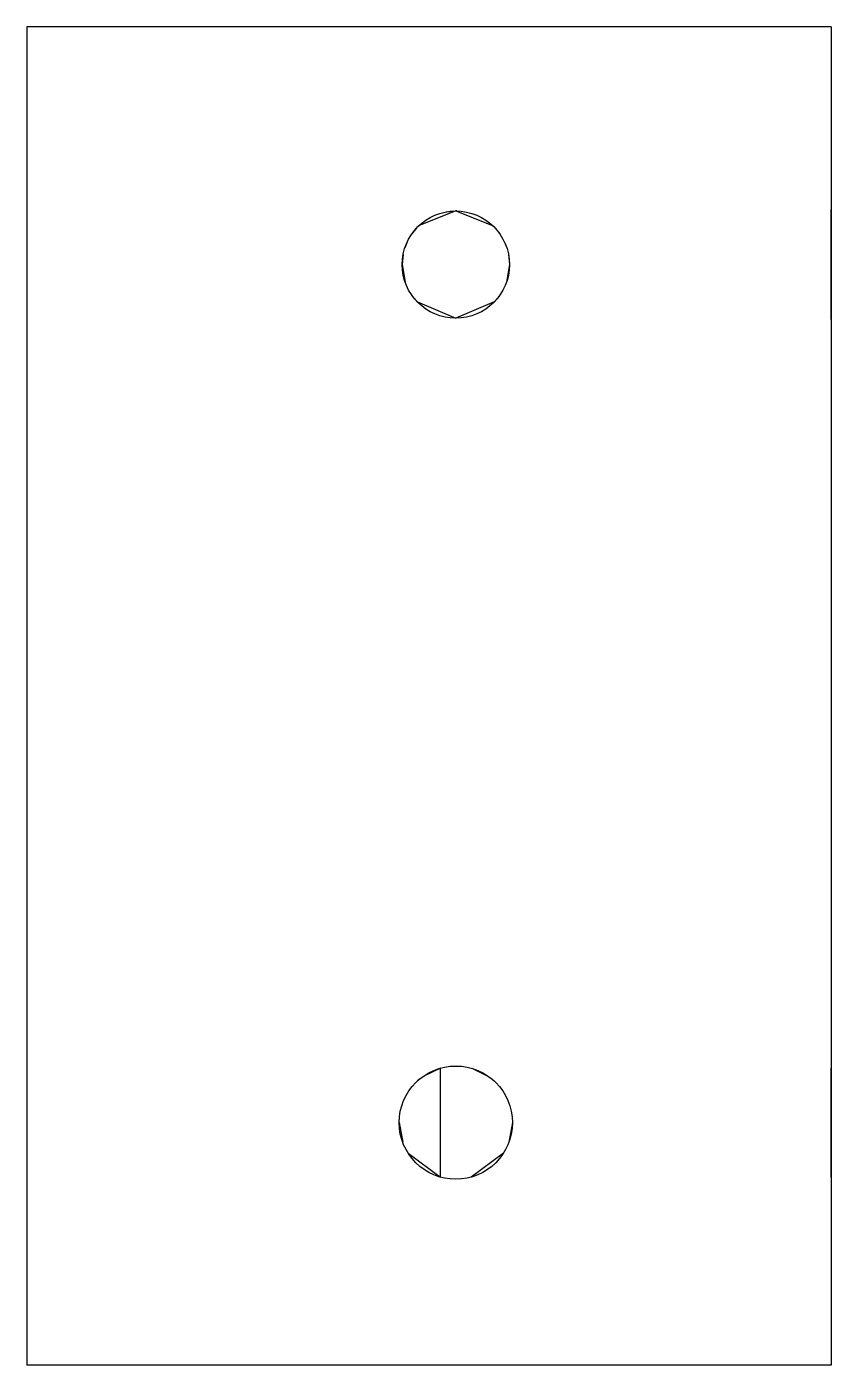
# Model space of a CAD drawing. Extents: x -15 to 0, y -12.5 to 12.4.
import ezdxf

# ---------------------------------------------------------------- set-up
doc = ezdxf.new("R2010")
doc.units = 0
doc.layers.get('0').update_dxf_attribs({"linetype": 'continuous'})

# ---------------------------------------------------------------- blocks, each defined once
blk = doc.blocks.new('SHAPE2DVIEW')
at = {"color": 0}
for p, q in [((0, 12.434), (-15, 12.434)), ((-15, 12.434), (-15, -12.524)), ((0, 12.434), (0, -12.524)), ((0, -12.524), (-15, -12.524))]:
    blk.add_line(p, q, dxfattribs=at)
for points in [[(-7, 9), (-7.694, 8.72)], [(-7.182, 8.983), (-7, 9)], [(-6.978, 9), (-7, 9)], [(-7, 9), (-6.306, 8.72)], [(0, 6.973), (0, 9.027)], [(-7.739, 8.673), (-7.819, 8.574)], [(-6.261, 8.673), (-6.181, 8.574)], [(-7.913, 8.407), (-7.95, 8.311)], [(-6.087, 8.407), (-6.05, 8.311)], [(-7.982, 8.188), (-8, 8)], [(-8, 8), (-7.944, 7.671)], [(-6, 8), (-6.056, 7.671)], [(-6.018, 8.188), (-6, 8)], [(-7.784, 7.379), (-7.717, 7.303)], [(-7.717, 7.303), (-7, 7)], [(-6.283, 7.303), (-7, 7)], [(-6.216, 7.379), (-6.283, 7.303)], [(-7.287, -6.984), (-7.599, -7.131)], [(-7.287, -9.016), (-7.287, -6.984)], [(-6.713, -6.984), (-6.686, -6.992)], [(0, -9.016), (0, -6.984)], [(-7.676, -7.189), (-7.715, -7.223)], [(-7.6, -7.131), (-7.6, -7.131)], [(-6.686, -6.992), (-6.401, -7.131)], [(-6.4, -7.131), (-6.4, -7.131)], [(-6.324, -7.189), (-6.285, -7.223)], [(-8.056, -8), (-7.991, -8.365)], [(-5.944, -8), (-6.009, -8.365)], [(-7.947, -8.466), (-7.947, -8.466)], [(-6.053, -8.466), (-6.053, -8.466)], [(-7.887, -8.572), (-7.287, -9.016)], [(-6.113, -8.572), (-6.713, -9.016)]]:
    blk.add_lwpolyline(points, dxfattribs=at)
for centre, radius in [((-7, 8), 1), ((-7, -8), 1.056)]:
    blk.add_circle(centre, radius, dxfattribs=at)

msp = doc.modelspace()

# ---------------------------------------------------------------- block references
at = {"color": 0}
msp.add_blockref('SHAPE2DVIEW', (0, 0), dxfattribs=at)

doc.saveas('drawing.dxf')
